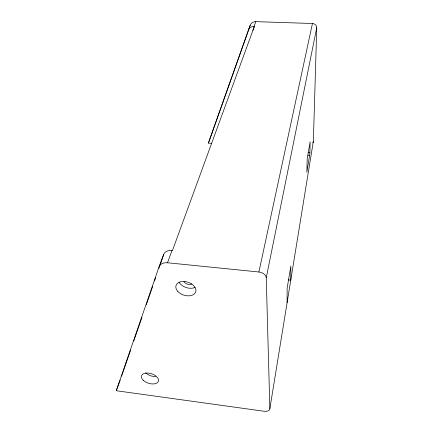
<?xml version="1.0" encoding="UTF-8"?>
<svg xmlns="http://www.w3.org/2000/svg" width="433" height="433" viewBox="0 0 433 433"><rect width="100%" height="100%" fill="white"/><g stroke="black" fill="none" stroke-linecap="round" stroke-linejoin="round"><path stroke-width="0.65" d="M287.106 302.635L287.111 288.486L290.835 266.062L290.765 280.146L288.286 279.891M309.893 152.838L310.12 141.764L307.176 159.057L306.845 172.399L309.844 153.839L309.893 152.838L308.123 152.719M248.418 30.018A6.414 5.829 22.9 0 1 254.084 26.397L254.36 26.408L172.464 250.485L172.031 250.442A10.132 6.874 19.2 0 0 163.782 254.252L159.138 266.544L116.255 390.723L264.06 411.253A6.019 3.367 12.5 0 0 269.862 408.655L313.362 141.228L316.745 27.739A4.406 4.07 4.8 0 0 312.442 23.501L255.822 21.65A6.338 5.786 23.1 0 0 250.214 25.249L208.403 143.096L211.705 143.318M269.862 408.655L266.252 277.813L316.745 27.739M266.252 277.813A7.258 4.952 13 0 0 258.896 272L312.442 23.501M121.597 376.18L130.652 350.01M133.748 341.069L141.916 317.449M146.332 304.68L152.741 286.17M154.505 281.06L155.609 277.872M158.922 268.292L163.782 254.252M250.214 25.249L208.403 143.096M252.921 30.418L254.36 26.408M159.138 266.544A10.338 6.879 19.1 0 1 167.522 262.766L172.031 250.442M254.084 26.397L255.822 21.65M116.255 390.723L120.25 379.995M307.879 155.599L309.649 155.718M167.522 262.766L258.896 272M313.362 141.228A3.913 3.193 8.2 0 1 312.794 142.793M191.879 283.875A4.779 3.166 17.7 0 1 183.949 281.574M195.05 287.42A10.24 6.782 17.7 0 1 179.002 282.013M155.636 376.58A8.801 5.007 17.9 0 1 145.694 372.856M143.106 380.147A8.893 4.99 17.8 0 0 157.888 382.204A8.893 4.99 17.8 0 0 148.914 373.159A8.893 4.99 17.8 0 0 143.106 380.147M177.617 291.23A10.365 6.782 17.7 0 0 195.018 293.222A10.365 6.782 17.7 0 0 185.005 281.585A10.365 6.782 17.7 0 0 177.617 291.23"/></g></svg>
